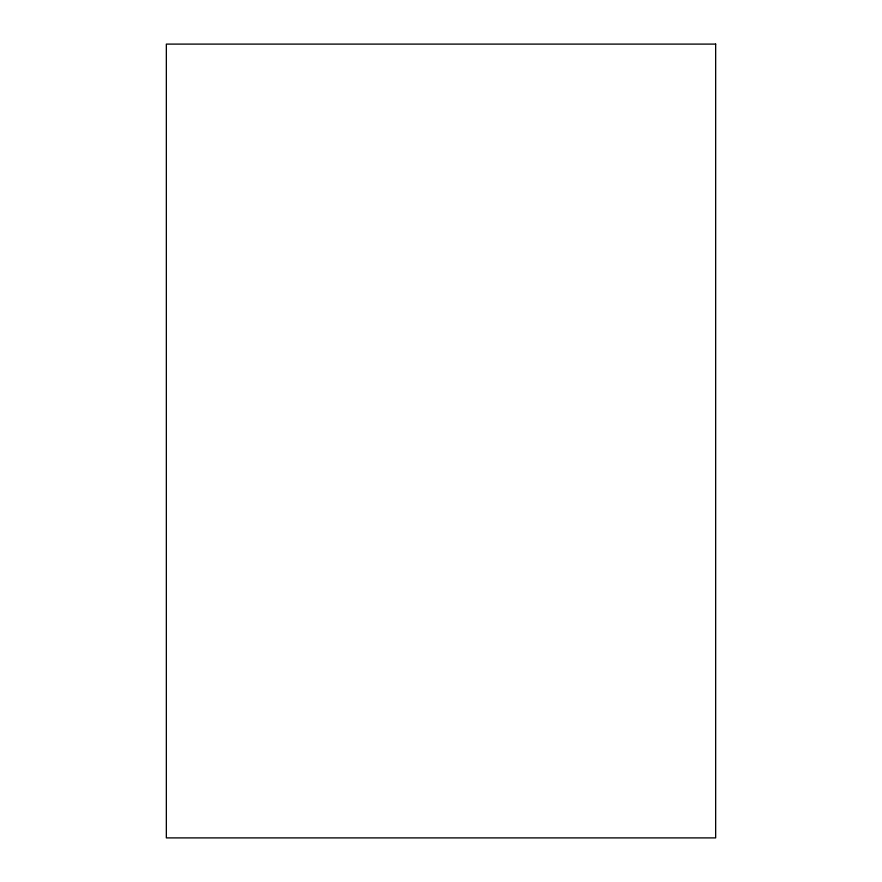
<?xml version="1.0" encoding="UTF-8"?>
<svg xmlns="http://www.w3.org/2000/svg" width="882" height="882" viewBox="0 0 882 882"><rect width="100%" height="100%" fill="white"/><g stroke="black" fill="none" stroke-linecap="round" stroke-linejoin="round"><path stroke-width="1.32" d="M715.655 44.1L166.345 44.1L166.345 837.9L715.655 837.9L715.655 44.1"/></g></svg>
